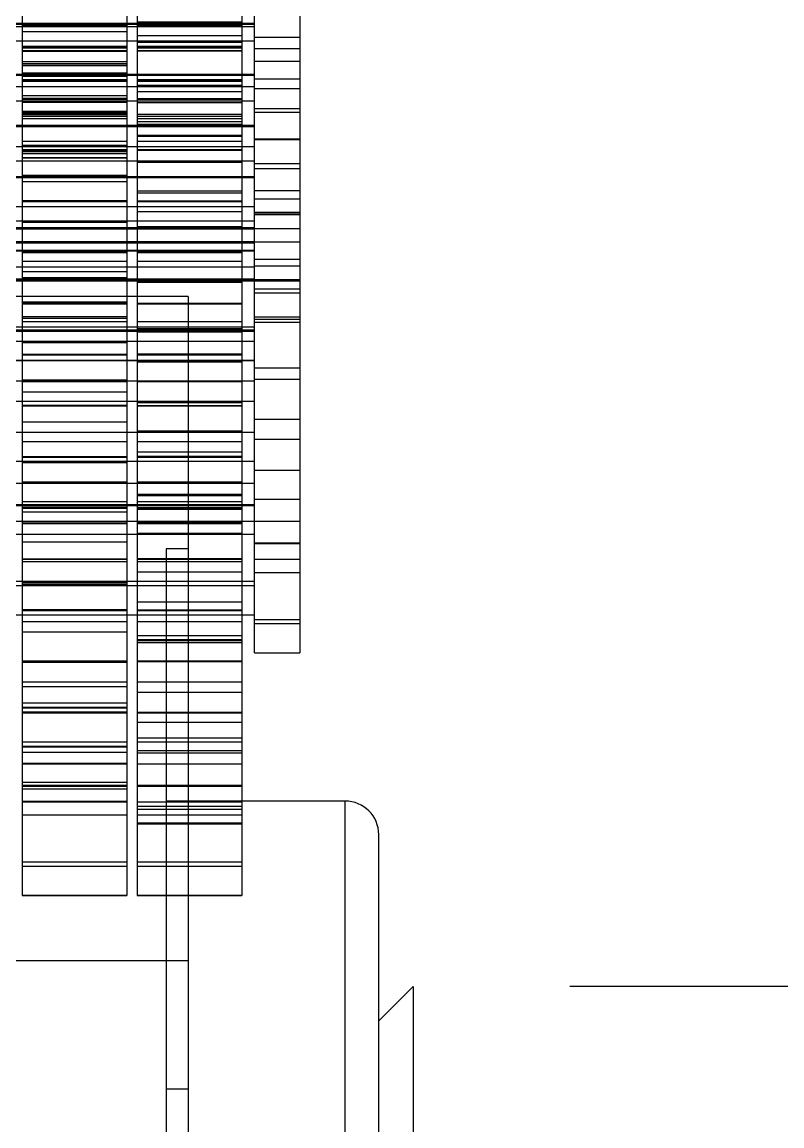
# Model space of a CAD drawing. Header units: metres. Extents: x 0 to 21025, y 0 to 14850.
# Drawn here: x 8636.11 to 8647.15, y 13104.62 to 13120.65 of the extents above; entities that cross this region are included whole.
import ezdxf

# ---------------------------------------------------------------- set-up
doc = ezdxf.new("R2010")
doc.units = ezdxf.units.M
doc.header["$LTSCALE"] = 25
doc.linetypes.add('HIDDEN2', pattern=[4.7625, 3.175, -1.5875])
doc.layers.add('ST1', color=7, linetype='HIDDEN2')

msp = doc.modelspace()

# ---------------------------------------------------------------- linework, layer by layer
at = {"layer": 'ST1'}
for p, q in [((8636.114, 13127.183), (8636.114, 13119.282)), ((8637.634, 13127.108), (8637.634, 13119.282)), ((8637.786, 13123.224), (8637.786, 13119.282)), ((8639.306, 13123.224), (8639.306, 13119.282)), ((8639.49, 13120.008), (8639.49, 13121.686)), ((8640.149, 13121.686), (8640.149, 13120.008)), ((8624.992, 13120.634), (8639.49, 13120.634)), ((8639.49, 13120.612), (8624.992, 13120.612)), ((8639.49, 13120.579), (8624.992, 13120.579)), ((8636.114, 13120.634), (8637.634, 13120.634)), ((8637.634, 13120.612), (8636.114, 13120.612)), ((8636.114, 13120.603), (8637.634, 13120.603)), ((8637.634, 13120.579), (8636.114, 13120.579)), ((8639.306, 13120.647), (8637.786, 13120.647)), ((8637.786, 13120.634), (8639.306, 13120.634)), ((8639.306, 13120.612), (8637.786, 13120.612)), ((8639.306, 13120.599), (8637.786, 13120.599)), ((8639.306, 13120.579), (8637.786, 13120.579)), ((8637.634, 13120.508), (8636.114, 13120.508)), ((8639.306, 13120.448), (8637.786, 13120.448)), ((8640.149, 13120.423), (8639.49, 13120.423)), ((8624.992, 13120.377), (8639.49, 13120.377)), ((8636.114, 13120.377), (8637.634, 13120.377)), ((8637.634, 13120.293), (8636.114, 13120.293)), ((8637.634, 13120.276), (8636.114, 13120.276)), ((8636.114, 13120.272), (8637.634, 13120.272)), ((8637.786, 13120.377), (8639.306, 13120.377)), ((8639.306, 13120.353), (8637.786, 13120.353)), ((8639.306, 13120.293), (8637.786, 13120.293)), ((8639.306, 13120.28), (8637.786, 13120.28)), ((8637.786, 13120.272), (8639.306, 13120.272)), ((8640.149, 13120.26), (8639.49, 13120.26)), ((8637.634, 13120.232), (8636.114, 13120.232)), ((8636.114, 13120.224), (8637.634, 13120.224)), ((8639.306, 13120.232), (8637.786, 13120.232)), ((8639.306, 13120.228), (8637.786, 13120.228)), ((8637.634, 13120.072), (8636.114, 13120.072)), ((8637.634, 13120.044), (8636.114, 13120.044)), ((8637.634, 13120.035), (8636.114, 13120.035)), ((8637.634, 13120.012), (8636.114, 13120.012)), ((8639.49, 13120.081), (8640.149, 13120.081)), ((8639.49, 13116.889), (8639.49, 13120.008)), ((8640.149, 13120.008), (8640.149, 13116.889)), ((8624.992, 13119.892), (8639.49, 13119.892)), ((8639.49, 13119.87), (8624.992, 13119.87)), ((8637.634, 13119.905), (8636.114, 13119.905)), ((8636.114, 13119.892), (8637.634, 13119.892)), ((8637.634, 13119.87), (8636.114, 13119.87)), ((8637.634, 13119.857), (8636.114, 13119.857)), ((8637.634, 13119.808), (8636.114, 13119.808)), ((8637.634, 13119.806), (8636.114, 13119.806)), ((8636.114, 13119.791), (8637.634, 13119.791)), ((8637.786, 13119.892), (8639.306, 13119.892)), ((8639.306, 13119.87), (8637.786, 13119.87)), ((8639.306, 13119.808), (8637.786, 13119.808)), ((8639.306, 13119.806), (8637.786, 13119.806)), ((8637.786, 13119.791), (8639.306, 13119.791)), ((8639.49, 13119.824), (8640.149, 13119.824)), ((8639.49, 13119.707), (8624.992, 13119.707)), ((8637.634, 13119.707), (8636.114, 13119.707)), ((8637.786, 13119.731), (8639.306, 13119.731)), ((8639.306, 13119.707), (8637.786, 13119.707)), ((8639.306, 13119.636), (8637.786, 13119.636)), ((8640.149, 13119.681), (8639.49, 13119.681)), ((8624.992, 13119.505), (8639.49, 13119.505)), ((8637.634, 13119.576), (8636.114, 13119.576)), ((8637.634, 13119.537), (8636.114, 13119.537)), ((8636.114, 13119.529), (8637.634, 13119.529)), ((8636.114, 13119.505), (8637.634, 13119.505)), ((8637.634, 13119.486), (8636.114, 13119.486)), ((8637.634, 13119.481), (8636.114, 13119.481)), ((8639.306, 13119.533), (8637.786, 13119.533)), ((8637.786, 13119.529), (8639.306, 13119.529)), ((8637.786, 13119.505), (8639.306, 13119.505)), ((8637.786, 13119.482), (8639.306, 13119.482)), ((8637.634, 13119.351), (8636.114, 13119.351)), ((8637.634, 13119.332), (8636.114, 13119.332)), ((8637.634, 13119.322), (8636.114, 13119.322)), ((8636.114, 13119.313), (8637.634, 13119.313)), ((8637.634, 13119.302), (8636.114, 13119.302)), ((8637.786, 13119.313), (8639.306, 13119.313)), ((8640.149, 13119.388), (8639.49, 13119.388)), ((8639.49, 13119.338), (8640.149, 13119.338)), ((8624.992, 13119.149), (8639.49, 13119.149)), ((8636.114, 13119.282), (8637.634, 13119.282)), ((8636.114, 13119.278), (8636.114, 13116.345)), ((8637.634, 13119.245), (8636.114, 13119.245)), ((8637.634, 13119.241), (8636.114, 13119.241)), ((8636.114, 13119.149), (8637.634, 13119.149)), ((8637.634, 13119.282), (8637.634, 13116.345)), ((8637.786, 13119.282), (8637.786, 13113.368)), ((8637.786, 13119.282), (8639.306, 13119.282)), ((8639.306, 13119.244), (8637.786, 13119.244)), ((8639.306, 13119.2), (8637.786, 13119.2)), ((8639.306, 13119.2), (8637.786, 13119.2)), ((8639.306, 13119.162), (8637.786, 13119.162)), ((8637.786, 13119.149), (8639.306, 13119.149)), ((8639.306, 13119.282), (8639.306, 13113.368)), ((8639.49, 13119.127), (8624.992, 13119.127)), ((8637.634, 13119.127), (8636.114, 13119.127)), ((8639.306, 13119.127), (8637.786, 13119.127)), ((8639.306, 13119.001), (8637.786, 13119.001)), ((8639.306, 13118.988), (8637.786, 13118.988)), ((8639.49, 13118.835), (8624.992, 13118.835)), ((8636.114, 13118.919), (8637.634, 13118.919)), ((8636.114, 13118.859), (8637.634, 13118.859)), ((8637.634, 13118.835), (8636.114, 13118.835)), ((8637.786, 13118.919), (8639.306, 13118.919)), ((8639.306, 13118.835), (8637.786, 13118.835)), ((8639.49, 13118.952), (8640.149, 13118.952)), ((8640.149, 13118.938), (8639.49, 13118.938)), ((8637.634, 13118.791), (8636.114, 13118.791)), ((8636.114, 13118.787), (8637.634, 13118.787)), ((8637.634, 13118.764), (8636.114, 13118.764)), ((8636.114, 13118.739), (8637.634, 13118.739)), ((8636.114, 13118.681), (8637.634, 13118.681)), ((8636.114, 13118.675), (8637.634, 13118.675)), ((8639.306, 13118.795), (8637.786, 13118.795)), ((8637.786, 13118.787), (8639.306, 13118.787)), ((8624.992, 13118.633), (8639.49, 13118.633)), ((8636.114, 13118.633), (8637.634, 13118.633)), ((8637.786, 13118.633), (8639.306, 13118.633)), ((8639.306, 13118.609), (8637.786, 13118.609)), ((8639.49, 13118.596), (8640.149, 13118.596)), ((8640.149, 13118.516), (8639.49, 13118.516)), ((8624.992, 13118.407), (8639.49, 13118.407)), ((8639.49, 13118.385), (8624.992, 13118.385)), ((8637.634, 13118.42), (8636.114, 13118.42)), ((8636.114, 13118.407), (8637.634, 13118.407)), ((8637.634, 13118.385), (8636.114, 13118.385)), ((8637.634, 13118.328), (8636.114, 13118.328)), ((8637.786, 13118.407), (8639.306, 13118.407)), ((8639.306, 13118.385), (8637.786, 13118.385)), ((8637.786, 13118.196), (8639.306, 13118.196)), ((8637.786, 13118.168), (8639.306, 13118.168)), ((8640.149, 13118.196), (8639.49, 13118.196)), ((8637.634, 13118.052), (8636.114, 13118.052)), ((8636.114, 13118.047), (8637.634, 13118.047)), ((8636.114, 13118.044), (8637.634, 13118.044)), ((8639.306, 13118.048), (8637.786, 13118.048)), ((8637.786, 13118.047), (8639.306, 13118.047)), ((8637.786, 13118.044), (8639.306, 13118.044)), ((8639.49, 13118.08), (8640.149, 13118.08)), ((8639.49, 13117.963), (8624.992, 13117.963)), ((8637.634, 13117.963), (8636.114, 13117.963)), ((8639.306, 13117.963), (8637.786, 13117.963)), ((8639.306, 13117.892), (8637.786, 13117.892)), ((8640.149, 13117.885), (8639.49, 13117.885)), ((8640.149, 13117.873), (8639.49, 13117.873)), ((8639.49, 13117.853), (8640.149, 13117.853)), ((8624.992, 13117.761), (8639.49, 13117.761)), ((8636.114, 13117.761), (8637.634, 13117.761)), ((8637.634, 13117.737), (8636.114, 13117.737)), ((8637.786, 13117.761), (8639.306, 13117.761)), ((8624.992, 13117.664), (8639.49, 13117.664)), ((8639.49, 13117.642), (8624.992, 13117.642)), ((8636.114, 13117.664), (8637.634, 13117.664)), ((8637.634, 13117.642), (8636.114, 13117.642)), ((8639.306, 13117.677), (8637.786, 13117.677)), ((8637.786, 13117.664), (8639.306, 13117.664)), ((8639.306, 13117.642), (8637.786, 13117.642)), ((8640.149, 13117.644), (8639.49, 13117.644)), ((8624.992, 13117.464), (8639.49, 13117.464)), ((8624.992, 13117.443), (8639.49, 13117.443)), ((8636.114, 13117.464), (8637.634, 13117.464)), ((8636.114, 13117.443), (8637.634, 13117.443)), ((8637.786, 13117.464), (8639.306, 13117.464)), ((8639.306, 13117.456), (8637.786, 13117.456)), ((8637.786, 13117.443), (8639.306, 13117.443)), ((8640.149, 13117.453), (8639.49, 13117.453)), ((8639.49, 13117.332), (8624.992, 13117.332)), ((8639.49, 13117.32), (8624.992, 13117.32)), ((8637.634, 13117.332), (8636.114, 13117.332)), ((8637.634, 13117.32), (8636.114, 13117.32)), ((8637.634, 13117.306), (8636.114, 13117.306)), ((8636.114, 13117.302), (8637.634, 13117.302)), ((8639.306, 13117.332), (8637.786, 13117.332)), ((8639.306, 13117.32), (8637.786, 13117.32)), ((8639.306, 13117.31), (8637.786, 13117.31)), ((8637.786, 13117.302), (8639.306, 13117.302)), ((8639.49, 13117.207), (8640.149, 13117.207)), ((8639.49, 13117.09), (8624.992, 13117.09)), ((8636.114, 13117.174), (8637.634, 13117.174)), ((8637.634, 13117.09), (8636.114, 13117.09)), ((8637.786, 13117.174), (8639.306, 13117.174)), ((8639.306, 13117.09), (8637.786, 13117.09)), ((8639.49, 13117.111), (8640.149, 13117.111)), ((8624.992, 13116.922), (8639.49, 13116.922)), ((8639.49, 13116.9), (8624.992, 13116.9)), ((8624.992, 13116.889), (8639.49, 13116.889)), ((8637.634, 13117.02), (8636.114, 13117.02)), ((8637.634, 13116.935), (8636.114, 13116.935)), ((8636.114, 13116.922), (8637.634, 13116.922)), ((8637.634, 13116.9), (8636.114, 13116.9)), ((8636.114, 13116.889), (8637.634, 13116.889)), ((8637.786, 13116.922), (8639.306, 13116.922)), ((8639.306, 13116.9), (8637.786, 13116.9)), ((8637.786, 13116.889), (8639.306, 13116.889)), ((8639.49, 13116.911), (8640.149, 13116.911)), ((8639.49, 13116.195), (8639.49, 13116.889)), ((8639.49, 13116.889), (8640.149, 13116.889)), ((8640.149, 13116.889), (8640.149, 13113.076)), ((8639.306, 13116.865), (8637.786, 13116.865)), ((8640.149, 13116.772), (8639.49, 13116.772)), ((8638.524, 13116.665), (8635.754, 13116.665)), ((8637.634, 13116.583), (8636.114, 13116.583)), ((8637.634, 13116.567), (8636.114, 13116.567)), ((8639.306, 13116.563), (8637.786, 13116.563)), ((8638.524, 13116.665), (8638.524, 13087.227)), ((8640.149, 13116.711), (8639.49, 13116.711)), ((8636.114, 13116.559), (8637.634, 13116.559)), ((8637.786, 13116.559), (8639.306, 13116.559)), ((8637.634, 13116.37), (8636.114, 13116.37)), ((8637.634, 13116.345), (8636.114, 13116.345)), ((8636.114, 13116.345), (8636.114, 13113.368)), ((8636.114, 13116.302), (8637.634, 13116.302)), ((8637.634, 13116.345), (8637.634, 13113.368)), ((8637.786, 13116.302), (8639.306, 13116.302)), ((8639.49, 13116.369), (8640.149, 13116.369)), ((8639.49, 13116.335), (8640.149, 13116.335)), ((8640.149, 13116.287), (8639.49, 13116.287)), ((8640.149, 13116.285), (8639.49, 13116.285)), ((8639.49, 13116.218), (8624.992, 13116.218)), ((8624.992, 13116.18), (8639.49, 13116.18)), ((8639.49, 13116.157), (8624.992, 13116.157)), ((8637.634, 13116.218), (8636.114, 13116.218)), ((8636.114, 13116.18), (8637.634, 13116.18)), ((8637.634, 13116.157), (8636.114, 13116.157)), ((8639.306, 13116.218), (8637.786, 13116.218)), ((8639.306, 13116.192), (8637.786, 13116.192)), ((8637.786, 13116.18), (8639.306, 13116.18)), ((8639.306, 13116.157), (8637.786, 13116.157)), ((8639.306, 13116.147), (8637.786, 13116.147)), ((8639.49, 13113.076), (8639.49, 13116.195)), ((8624.992, 13116.017), (8639.49, 13116.017)), ((8636.114, 13116.017), (8637.634, 13116.017)), ((8637.634, 13115.992), (8636.114, 13115.992)), ((8637.786, 13116.017), (8639.306, 13116.017)), ((8637.634, 13115.821), (8636.114, 13115.821)), ((8636.114, 13115.817), (8637.634, 13115.817)), ((8639.306, 13115.825), (8637.786, 13115.825)), ((8637.786, 13115.817), (8639.306, 13115.817)), ((8639.49, 13115.733), (8624.992, 13115.733)), ((8639.49, 13115.731), (8624.992, 13115.731)), ((8637.634, 13115.733), (8636.114, 13115.733)), ((8637.634, 13115.731), (8636.114, 13115.731)), ((8639.306, 13115.733), (8637.786, 13115.733)), ((8639.306, 13115.731), (8637.786, 13115.731)), ((8639.306, 13115.711), (8637.786, 13115.711)), ((8639.49, 13115.626), (8640.149, 13115.626)), ((8637.634, 13115.45), (8636.114, 13115.45)), ((8639.49, 13115.463), (8640.149, 13115.463)), ((8624.992, 13115.437), (8639.49, 13115.437)), ((8636.114, 13115.437), (8637.634, 13115.437)), ((8636.114, 13115.43), (8637.634, 13115.43)), ((8637.786, 13115.437), (8639.306, 13115.437)), ((8637.786, 13115.43), (8639.306, 13115.43)), ((8624.992, 13115.145), (8639.49, 13115.145)), ((8637.634, 13115.275), (8636.114, 13115.275)), ((8636.114, 13115.145), (8637.634, 13115.145)), ((8637.786, 13115.145), (8639.306, 13115.145)), ((8637.634, 13115.082), (8636.114, 13115.082)), ((8636.114, 13115.074), (8637.634, 13115.074)), ((8639.306, 13115.12), (8637.786, 13115.12)), ((8639.306, 13115.078), (8637.786, 13115.078)), ((8637.786, 13115.074), (8639.306, 13115.074)), ((8637.634, 13114.839), (8636.114, 13114.839)), ((8639.49, 13114.884), (8640.149, 13114.884)), ((8624.992, 13114.695), (8639.49, 13114.695)), ((8636.114, 13114.695), (8637.634, 13114.695)), ((8639.306, 13114.707), (8637.786, 13114.707)), ((8637.786, 13114.695), (8639.306, 13114.695)), ((8636.114, 13114.558), (8637.634, 13114.558)), ((8637.786, 13114.558), (8639.306, 13114.558)), ((8639.49, 13114.591), (8640.149, 13114.591)), ((8637.634, 13114.336), (8636.114, 13114.336)), ((8636.114, 13114.332), (8637.634, 13114.332)), ((8639.306, 13114.403), (8637.786, 13114.403)), ((8639.306, 13114.34), (8637.786, 13114.34)), ((8637.786, 13114.332), (8639.306, 13114.332)), ((8624.992, 13114.273), (8639.49, 13114.273)), ((8636.114, 13114.273), (8637.634, 13114.273)), ((8637.634, 13114.248), (8636.114, 13114.248)), ((8637.786, 13114.273), (8639.306, 13114.273)), ((8639.49, 13114.141), (8640.149, 13114.141)), ((8624.992, 13113.952), (8639.49, 13113.952)), ((8637.634, 13113.965), (8636.114, 13113.965)), ((8636.114, 13113.952), (8637.634, 13113.952)), ((8639.306, 13113.967), (8637.786, 13113.967)), ((8637.786, 13113.952), (8639.306, 13113.952)), ((8636.114, 13113.686), (8637.634, 13113.686)), ((8639.306, 13113.788), (8637.786, 13113.788)), ((8639.306, 13113.769), (8637.786, 13113.769)), ((8637.786, 13113.686), (8639.306, 13113.686)), ((8639.49, 13113.719), (8640.149, 13113.719)), ((8624.992, 13113.642), (8639.49, 13113.642)), ((8624.992, 13113.63), (8639.49, 13113.63)), ((8636.114, 13113.642), (8637.634, 13113.642)), ((8636.114, 13113.63), (8637.634, 13113.63)), ((8637.634, 13113.597), (8636.114, 13113.597)), ((8636.114, 13113.589), (8637.634, 13113.589)), ((8637.634, 13113.531), (8636.114, 13113.531)), ((8637.786, 13113.642), (8639.306, 13113.642)), ((8637.786, 13113.63), (8639.306, 13113.63)), ((8639.306, 13113.593), (8637.786, 13113.593)), ((8639.306, 13113.589), (8637.786, 13113.589)), ((8637.786, 13113.589), (8639.306, 13113.589)), ((8639.306, 13113.568), (8637.786, 13113.568)), ((8624.992, 13113.4), (8639.49, 13113.4)), ((8636.114, 13113.4), (8637.634, 13113.4)), ((8636.114, 13113.389), (8637.634, 13113.389)), ((8636.114, 13113.368), (8636.114, 13109.555)), ((8636.114, 13113.368), (8637.634, 13113.368)), ((8637.634, 13113.368), (8637.634, 13109.555)), ((8637.786, 13113.4), (8639.306, 13113.4)), ((8637.786, 13113.389), (8639.306, 13113.389)), ((8639.306, 13113.376), (8637.786, 13113.376)), ((8637.786, 13113.368), (8637.786, 13111.662)), ((8637.786, 13113.368), (8639.306, 13113.368)), ((8639.306, 13113.368), (8639.306, 13111.662)), ((8639.49, 13113.399), (8640.149, 13113.399)), ((8624.992, 13113.21), (8639.49, 13113.21)), ((8636.114, 13113.21), (8637.634, 13113.21)), ((8639.306, 13113.222), (8637.786, 13113.222)), ((8637.786, 13113.21), (8639.306, 13113.21)), ((8637.634, 13113.095), (8636.114, 13113.095)), ((8639.49, 13113.088), (8640.149, 13113.088)), ((8639.49, 13111.488), (8639.49, 13113.076)), ((8639.49, 13113.076), (8640.149, 13113.076)), ((8640.149, 13113.076), (8640.149, 13111.488)), ((8638.205, 13113.001), (8638.205, 13089.082)), ((8638.524, 13113.001), (8638.205, 13113.001)), ((8637.634, 13112.851), (8636.114, 13112.851)), ((8636.114, 13112.847), (8637.634, 13112.847)), ((8636.114, 13112.814), (8637.634, 13112.814)), ((8639.306, 13112.855), (8637.786, 13112.855)), ((8637.786, 13112.847), (8639.306, 13112.847)), ((8637.786, 13112.814), (8639.306, 13112.814)), ((8639.49, 13112.847), (8640.149, 13112.847)), ((8639.306, 13112.659), (8637.786, 13112.659)), ((8639.49, 13112.656), (8640.149, 13112.656)), ((8624.992, 13112.528), (8639.49, 13112.528)), ((8624.992, 13112.467), (8639.49, 13112.467)), ((8636.114, 13112.528), (8637.634, 13112.528)), ((8637.634, 13112.504), (8636.114, 13112.504)), ((8637.634, 13112.48), (8636.114, 13112.48)), ((8636.114, 13112.467), (8637.634, 13112.467)), ((8637.786, 13112.528), (8639.306, 13112.528)), ((8637.786, 13112.467), (8639.306, 13112.467)), ((8637.634, 13112.112), (8636.114, 13112.112)), ((8636.114, 13112.105), (8637.634, 13112.105)), ((8639.306, 13112.223), (8637.786, 13112.223)), ((8639.306, 13112.108), (8637.786, 13112.108)), ((8637.786, 13112.105), (8639.306, 13112.105)), ((8624.992, 13112.043), (8639.49, 13112.043)), ((8624.992, 13112.041), (8639.49, 13112.041)), ((8636.114, 13112.043), (8637.634, 13112.043)), ((8636.114, 13112.041), (8637.634, 13112.041)), ((8636.114, 13111.942), (8637.634, 13111.942)), ((8637.786, 13112.043), (8639.306, 13112.043)), ((8637.786, 13112.041), (8639.306, 13112.041)), ((8637.786, 13111.942), (8639.306, 13111.942)), ((8639.49, 13111.975), (8640.149, 13111.975)), ((8637.634, 13111.787), (8636.114, 13111.787)), ((8639.49, 13111.914), (8640.149, 13111.914)), ((8639.306, 13111.737), (8637.786, 13111.737)), ((8639.306, 13111.677), (8637.786, 13111.677)), ((8639.306, 13111.662), (8637.786, 13111.662)), ((8637.786, 13111.662), (8637.786, 13109.555)), ((8639.306, 13111.632), (8637.786, 13111.632)), ((8639.306, 13111.662), (8639.306, 13109.555)), ((8639.49, 13111.49), (8640.149, 13111.49)), ((8639.49, 13111.488), (8640.149, 13111.488)), ((8637.634, 13111.366), (8636.114, 13111.366)), ((8636.114, 13111.362), (8637.634, 13111.362)), ((8637.634, 13111.351), (8636.114, 13111.351)), ((8639.306, 13111.37), (8637.786, 13111.37)), ((8637.786, 13111.362), (8639.306, 13111.362)), ((8636.114, 13111.07), (8637.634, 13111.07)), ((8637.634, 13110.995), (8636.114, 13110.995)), ((8637.786, 13111.07), (8639.306, 13111.07)), ((8639.306, 13110.915), (8637.786, 13110.915)), ((8637.634, 13110.76), (8636.114, 13110.76)), ((8637.634, 13110.694), (8636.114, 13110.694)), ((8637.634, 13110.686), (8636.114, 13110.686)), ((8637.634, 13110.627), (8636.114, 13110.627)), ((8636.114, 13110.62), (8637.634, 13110.62)), ((8639.306, 13110.623), (8637.786, 13110.623)), ((8637.786, 13110.62), (8639.306, 13110.62)), ((8639.306, 13110.479), (8637.786, 13110.479)), ((8636.114, 13110.198), (8637.634, 13110.198)), ((8639.306, 13110.252), (8637.786, 13110.252)), ((8637.786, 13110.198), (8639.306, 13110.198)), ((8637.634, 13110.13), (8636.114, 13110.13)), ((8637.634, 13110.12), (8636.114, 13110.12)), ((8637.634, 13110.043), (8636.114, 13110.043)), ((8639.306, 13110.064), (8637.786, 13110.064)), ((8639.306, 13110.033), (8637.786, 13110.033)), ((8637.634, 13109.881), (8636.114, 13109.881)), ((8636.114, 13109.877), (8637.634, 13109.877)), ((8637.786, 13109.877), (8639.306, 13109.877)), ((8637.634, 13109.607), (8636.114, 13109.607)), ((8636.114, 13109.567), (8637.634, 13109.567)), ((8636.114, 13109.555), (8636.114, 13109.326)), ((8636.114, 13109.555), (8637.634, 13109.555)), ((8637.634, 13109.555), (8637.634, 13109.326)), ((8637.786, 13109.567), (8637.786, 13107.966)), ((8637.786, 13109.567), (8639.306, 13109.567)), ((8637.786, 13109.555), (8639.306, 13109.555)), ((8639.306, 13109.567), (8639.306, 13107.966)), ((8637.634, 13109.51), (8636.114, 13109.51)), ((8637.634, 13109.331), (8636.114, 13109.331)), ((8637.634, 13109.326), (8636.114, 13109.326)), ((8636.114, 13109.326), (8636.114, 13107.966)), ((8636.114, 13109.325), (8637.634, 13109.325)), ((8637.634, 13109.326), (8637.634, 13107.966)), ((8637.786, 13109.325), (8639.306, 13109.325)), ((8639.306, 13109.259), (8637.786, 13109.259)), ((8639.306, 13109.212), (8637.786, 13109.212)), ((8640.805, 13109.336), (8638.205, 13109.336)), ((8640.805, 13090.937), (8640.805, 13109.336)), ((8640.805, 13097.121), (8640.805, 13109.336)), ((8636.114, 13109.135), (8637.634, 13109.135)), ((8637.786, 13109.135), (8639.306, 13109.135)), ((8639.306, 13109.015), (8637.786, 13109.015)), ((8639.306, 13109), (8637.786, 13109)), ((8641.294, 13091.185), (8641.294, 13108.848)), ((8636.114, 13108.453), (8637.634, 13108.453)), ((8636.114, 13108.392), (8637.634, 13108.392)), ((8637.786, 13108.453), (8639.306, 13108.453)), ((8637.786, 13108.392), (8639.306, 13108.392)), ((8636.114, 13107.968), (8637.634, 13107.968)), ((8636.114, 13107.966), (8637.634, 13107.966)), ((8637.786, 13107.968), (8639.306, 13107.968)), ((8637.786, 13107.966), (8639.306, 13107.966)), ((8638.524, 13107.015), (8635.754, 13107.015)), ((8641.794, 13106.646), (8641.294, 13106.146)), ((8641.794, 13106.646), (8641.794, 13092.299)), ((8842.504, 13106.646), (8641.794, 13106.646)), ((8638.205, 13105.16), (8638.524, 13105.16))]:
    msp.add_line(p, q, dxfattribs=at)
msp.add_arc((8640.805, 13108.848), 0.489, 0, 90, dxfattribs=at)

doc.saveas('drawing.dxf')
